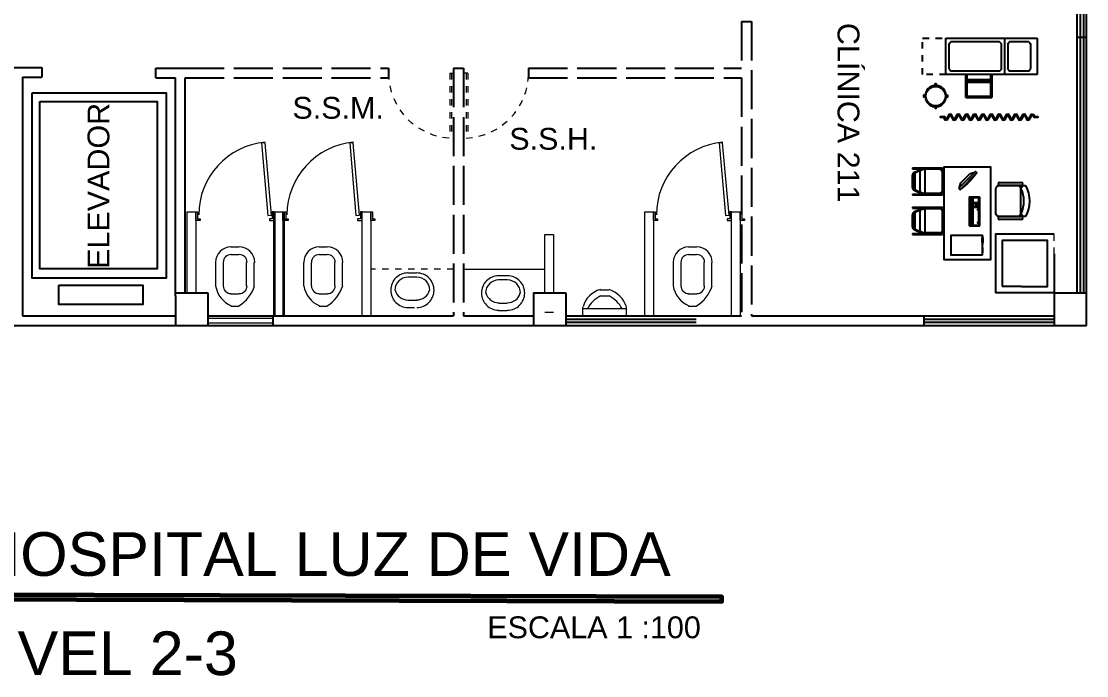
# Model space of a CAD drawing. Header units: millimetres. Extents: x -10 to 320, y -26 to 94.
# Drawn here: x 302.75 to 319.12, y -6.17 to 3.89 of the extents above; entities that cross this region are included whole.
import ezdxf

# ---------------------------------------------------------------- set-up
doc = ezdxf.new("R2010")
doc.units = ezdxf.units.MM
doc.header["$LTSCALE"] = 0.05
doc.linetypes.add('ACAD_ISO02W100', pattern=[15, 12, -3])
doc.linetypes.add('HIDDEN', pattern=[0.375, 0.25, -0.125])
for name, color, linetype in [('MOBILIARIO', 7, 'Continuous'), ('PDF_MOBILIARIO', 7, 'Continuous'), ('PDF_MUROS2', 7, 'Continuous'), ('PDF_Text', 7, 'Continuous'), ('PDF_TEXTO', 7, 'Continuous'), ('PDF_VENTANAS', 7, 'Continuous')]:
    doc.layers.add(name, color=color, linetype=linetype)
doc.styles.add('PDF ArialMT', font='arial.ttf')

# ---------------------------------------------------------------- blocks, each defined once
blk = doc.blocks.new('MESUN')
at = {"layer": 'MOBILIARIO'}
for p, q in [((0, 1.76), (-0.56, 1.76)), ((-0.56, 1.76), (-0.56, 0.36)), ((-0.1, 1.66), (-0.46, 1.66)), ((0, 0.36), (0, 1.76)), ((-0.51, 1.61), (-0.51, 1.36)), ((-0.05, 1.36), (-0.05, 1.61)), ((-0.1, 1.31), (-0.46, 1.31)), ((0, 1.26), (-0.56, 1.26)), ((-0.51, 1.16), (-0.51, 0.46)), ((-0.1, 1.21), (-0.46, 1.21)), ((-0.05, 0.46), (-0.05, 1.16)), ((-0.56, 1.065), (-0.91, 1.065)), ((-0.91, 0.665), (-0.91, 1.065)), ((-0.68, 1.045), (-0.89, 1.045)), ((-0.89, 0.685), (-0.89, 1.045)), ((-0.68, 1.045), (-0.68, 0.685)), ((-0.66, 1.065), (-0.66, 0.665)), ((-0.56, 1.045), (-0.64, 1.045)), ((-0.64, 1.045), (-0.64, 0.685)), ((-0.91, 0.665), (-0.56, 0.665)), ((-0.89, 0.685), (-0.68, 0.685)), ((-0.64, 0.685), (-0.56, 0.685)), ((-0.56, 0.36), (0, 0.36)), ((-0.46, 0.41), (-0.1, 0.41))]:
    blk.add_line(p, q, dxfattribs=at)
at = {"layer": 'MOBILIARIO', "linetype": 'HIDDEN'}
for p, q in [((-0.56, 0.36), (-0.56, 0)), ((0, 0), (0, 0.36)), ((-0.56, 0), (0, 0))]:
    blk.add_line(p, q, dxfattribs=at)
at = {"layer": 'MOBILIARIO'}
for centre, start, end in [((-0.46, 1.61), 90, 180), ((-0.1, 1.61), 0, 90), ((-0.46, 1.36), 180, 270), ((-0.1, 1.36), 270, 0), ((-0.46, 1.16), 90, 180), ((-0.1, 1.16), 0, 90), ((-0.46, 0.46), 180, 270), ((-0.1, 0.46), 270, 0)]:
    blk.add_arc(centre, 0.05, start, end, dxfattribs=at)
blk = doc.blocks.new('Banco giratorio')
at = {"layer": 'MOBILIARIO'}
for p, q in [((-0.025, 0.312), (-0.025, 0.339)), ((0, 0.312), (0, 0.339)), ((-0.162, 0.175), (-0.189, 0.175)), ((0.137, 0.175), (0.164, 0.175)), ((-0.162, 0.15), (-0.189, 0.15)), ((-0.025, 0.013), (-0.025, -0.013)), ((0, 0.013), (0, -0.013)), ((0.137, 0.15), (0.164, 0.15))]:
    blk.add_line(p, q, dxfattribs=at)
blk.add_circle((-0.012, 0.163), 0.15, dxfattribs=at)
for centre, radius, start, end in [((-0.012, 0.339), 0.0125, 0, 180), ((-0.189, 0.163), 0.0125, 90, 270), ((-0.012, 0.163), 0.163, 94.386, 175.614), ((-0.012, 0.163), 0.163, 4.386, 85.614), ((0.164, 0.163), 0.0125, 270, 90), ((-0.012, 0.163), 0.163, 184.386, 265.614), ((-0.012, 0.163), 0.163, 274.386, 355.614), ((-0.012, -0.013), 0.0125, 180, 0)]:
    blk.add_arc(centre, radius, start, end, dxfattribs=at)
blk = doc.blocks.new('CORT')
for points in [[(0.06, 0.008), (0.01, 0.008), (0.01, -0.007), (0.069, -0.007), (0.096, 0.04), (0.083, 0.047)], [(0.159, -0.04), (0.109, 0.047), (0.096, 0.04), (0.146, -0.047)], [(0.159, -0.04), (0.209, 0.047), (0.222, 0.04), (0.172, -0.047)], [(0.285, -0.04), (0.235, 0.047), (0.222, 0.04), (0.272, -0.047)], [(0.285, -0.04), (0.335, 0.047), (0.348, 0.04), (0.298, -0.047)], [(0.411, -0.04), (0.361, 0.047), (0.348, 0.04), (0.398, -0.047)], [(0.411, -0.04), (0.461, 0.047), (0.474, 0.04), (0.424, -0.047)], [(0.537, -0.04), (0.487, 0.047), (0.474, 0.04), (0.524, -0.047)], [(0.537, -0.04), (0.587, 0.047), (0.6, 0.04), (0.55, -0.047)], [(0.663, -0.04), (0.613, 0.047), (0.6, 0.04), (0.65, -0.047)], [(0.663, -0.04), (0.713, 0.047), (0.726, 0.04), (0.676, -0.047)], [(0.789, -0.04), (0.739, 0.047), (0.726, 0.04), (0.776, -0.047)], [(0.789, -0.04), (0.839, 0.047), (0.852, 0.04), (0.802, -0.047)], [(0.915, -0.04), (0.865, 0.047), (0.852, 0.04), (0.902, -0.047)], [(0.915, -0.04), (0.965, 0.047), (0.978, 0.04), (0.928, -0.047)], [(1.041, -0.04), (0.991, 0.047), (0.978, 0.04), (1.028, -0.047)], [(1.041, -0.04), (1.091, 0.047), (1.104, 0.04), (1.054, -0.047)], [(1.167, -0.04), (1.117, 0.047), (1.104, 0.04), (1.154, -0.047)], [(1.167, -0.04), (1.217, 0.047), (1.23, 0.04), (1.18, -0.047)], [(1.293, -0.04), (1.243, 0.047), (1.23, 0.04), (1.28, -0.047)], [(1.293, -0.04), (1.343, 0.047), (1.356, 0.04), (1.306, -0.047)], [(1.419, -0.04), (1.369, 0.047), (1.356, 0.04), (1.406, -0.047)], [(1.454, -0.007), (1.504, -0.007), (1.504, 0.008), (1.446, 0.008), (1.419, -0.04), (1.432, -0.047)]]:
    blk.add_lwpolyline(points, close=True)
blk = doc.blocks.new('511.836.0295')
for p, q in [((-0.05, -0.139), (-0.05, 0.211)), ((0, 0.211), (0, -0.139)), ((0.5, -0.139), (0.5, 0.211)), ((0.55, 0.211), (0.55, -0.139))]:
    blk.add_line(p, q)
for points in [[(0.05, 0.211, -0.414214), (0, 0.261), (0, 0.282)], [(0.5, 0.282), (0.5, 0.261, -0.414214), (0.45, 0.211)]]:
    blk.add_lwpolyline(points, format="xyb")
blk.add_lwpolyline([(0.45, -0.2), (0.05, -0.2, -0.414214), (0, -0.15), (0, 0.15, -0.414214), (0.05, 0.2), (0.45, 0.2, -0.414214), (0.5, 0.15), (0.5, -0.15, -0.414214)], format="xyb", close=True)
for centre, radius, start, end in [((0.25, -0.145), 0.495, 59.6754, 120.3246), ((-0.025, 0.211), 0.025, 0, 180), ((0.25, -0.242), 0.495, 66.1767, 113.8233), ((0.525, 0.211), 0.025, 0, 180), ((-0.025, -0.139), 0.025, 180, 0), ((0.525, -0.139), 0.025, 180, 0)]:
    blk.add_arc(centre, radius, start, end)
blk = doc.blocks.new('COMPU-B')
for p, q in [((372.676, 223.735), (372.523, 223.581)), ((372.748, 223.755), (372.676, 223.735)), ((372.523, 223.581), (372.502, 223.509))]:
    blk.add_line(p, q)
for points in [[(372.761, 223.768), (372.49, 223.496), (372.514, 223.472), (372.786, 223.743)], [(372.992, 223.573), (372.992, 223.55), (372.917, 223.55), (372.917, 223.573)], [(372.992, 223.538), (372.992, 223.443), (372.917, 223.443), (372.917, 223.538)], [(373.062, 223.573), (373.062, 223.55), (373.002, 223.55), (373.002, 223.573)], [(373.062, 223.538), (373.062, 223.498), (373.002, 223.498), (373.002, 223.538)], [(373.042, 223.46), (373.062, 223.46), (373.062, 223.443), (373.002, 223.443), (373.002, 223.46), (373.022, 223.46), (373.022, 223.478), (373.042, 223.478)], [(373.147, 223.573), (373.147, 223.55), (373.072, 223.55), (373.072, 223.573)], [(373.357, 223.443), (373.327, 223.443), (373.327, 223.46), (373.312, 223.46), (373.312, 223.443), (373.117, 223.443), (373.117, 223.46), (373.102, 223.46), (373.102, 223.443), (373.072, 223.443), (373.072, 223.538), (373.357, 223.538)], [(373.231, 223.573), (373.231, 223.55), (373.156, 223.55), (373.156, 223.573)], [(373.314, 223.573), (373.314, 223.55), (373.239, 223.55), (373.239, 223.573)], [(373.357, 223.573), (373.357, 223.55), (373.334, 223.55), (373.334, 223.573)]]:
    blk.add_lwpolyline(points, close=True)
blk.add_lwpolyline([(373.367, 223.433, -0.414214), (373.362, 223.428), (372.912, 223.428, -0.414214), (372.907, 223.433), (372.907, 223.593, -0.414214), (372.912, 223.598), (373.362, 223.598, -0.414214), (373.367, 223.593)], format="xyb", close=True)
blk.add_arc((371.93, 224.327), 1.031, 305.9746, 324.0254)
blk = doc.blocks.new('SILLAFAC')
for p, q in [((0.126, 0.22), (-0.364, 0.22)), ((-0.364, 0.22), (-0.364, 0.205)), ((0.126, 0.205), (-0.364, 0.205)), ((-0.082, 0.205), (-0.314, 0.205)), ((-0.082, 0.205), (-0.314, 0.205)), ((-0.314, 0.195), (-0.08, 0.195)), ((-0.08, 0.195), (-0.08, -0.195)), ((0.126, 0.205), (0.126, 0.22)), ((-0.364, 0.155), (-0.364, -0.155)), ((-0.364, 0.155), (-0.364, 0.135)), ((0, 0.171), (0, -0.171)), ((0.08, 0.135), (0.08, -0.135)), ((0.111, 0.089), (0.111, -0.089)), ((0.126, 0.098), (0.126, -0.098)), ((0.126, -0.205), (-0.364, -0.205)), ((-0.364, -0.205), (-0.364, -0.22)), ((0.126, -0.22), (-0.364, -0.22)), ((-0.314, -0.195), (-0.08, -0.195)), ((-0.082, -0.205), (-0.314, -0.205)), ((0.126, -0.22), (0.126, -0.205))]:
    blk.add_line(p, q)
for centre, radius, start, end in [((-0.314, 0.155), 0.05, 90, 180), ((-0.304, 0.136), 0.0594, 99.0812, 181.3077), ((-0.323, -0.794), 1.027, 65.8862, 76.4075), ((-0.244, -0.49), 0.705, 62.1983, 76.5409), ((0.061, 0.089), 0.05, 0, 62.1983), ((0.076, 0.098), 0.05, 0, 65.8862), ((-0.304, -0.136), 0.0594, 178.6923, 260.9188), ((-0.314, -0.155), 0.05, 180, 270), ((-0.323, 0.794), 1.027, 283.5925, 294.1138), ((-0.244, 0.49), 0.705, 283.4591, 297.8017), ((0.061, -0.089), 0.05, 297.8017, 0), ((0.076, -0.098), 0.05, 294.1138, 0)]:
    blk.add_arc(centre, radius, start, end)
blk = doc.blocks.new('18830057')
blk.add_lwpolyline([(0, -0.5), (0, 0), (0.325, 0), (0.325, -0.5)], close=True)
at = {"color": 8}
for points in [[(0.01, -0.5), (0.01, -0.5075), (0.045, -0.5075)], [(0.12, -0.5075), (0.155, -0.5075), (0.155, -0.5)], [(0.205, -0.5075), (0.17, -0.5075), (0.17, -0.5)], [(0.315, -0.5), (0.315, -0.5075), (0.28, -0.5075)]]:
    blk.add_lwpolyline(points, dxfattribs=at)
for points in [[(0.12, -0.5025), (0.045, -0.5025), (0.045, -0.5125), (0.12, -0.5125)], [(0.205, -0.5025), (0.28, -0.5025), (0.28, -0.5125), (0.205, -0.5125)]]:
    blk.add_lwpolyline(points, close=True, dxfattribs=at)

msp = doc.modelspace()

# ---------------------------------------------------------------- linework, layer by layer
for p, q in [((319.121, -0.787), (319.121, 29.213)), ((318.971, 4.713), (318.971, -0.288)), ((319.021, 4.713), (319.021, 3.284)), ((319.071, 4.713), (319.071, 3.284)), ((318.971, 3.641), (319.117, 3.64)), ((319.021, 3.641), (319.021, -0.288)), ((319.071, 3.641), (319.071, -0.288)), ((302.621, 3.177), (303.071, 3.175)), ((303.071, 3.176), (303.071, 3.025)), ((304.821, 3.167), (305.271, 3.165)), ((304.821, 3.017), (304.821, 3.167)), ((302.771, 3.026), (303.071, 3.025)), ((302.771, 3.026), (302.771, -0.638)), ((304.821, 3.017), (305.121, 3.016)), ((305.121, -0.334), (305.121, 3.016)), ((305.271, -0.288), (305.271, 3.016)), ((305.621, -0.288), (305.621, -0.788)), ((310.621, -0.288), (310.621, -0.788)), ((311.121, -0.288), (311.121, -0.787)), ((318.621, -0.288), (318.621, -0.788)), ((305.121, -0.334), (305.121, -0.788)), ((319.121, -0.36), (319.121, -0.36)), ((302.771, -0.638), (305.121, -0.638)), ((305.621, -0.638), (309.396, -0.638)), ((306.621, -0.638), (306.621, -0.788)), ((309.546, -0.638), (310.621, -0.638)), ((311.121, -0.638), (313.821, -0.638)), ((313.971, -0.638), (318.621, -0.638)), ((316.621, -0.638), (316.621, -0.788)), ((294.121, -0.788), (305.621, -0.788)), ((305.621, -0.787), (311.121, -0.787)), ((311.121, -0.688), (313.121, -0.688)), ((311.121, -0.738), (313.121, -0.738)), ((311.121, -0.787), (319.121, -0.787)), ((316.621, -0.688), (318.621, -0.688)), ((316.621, -0.738), (318.621, -0.738))]:
    msp.add_line(p, q)
at = {"linetype": 'ACAD_ISO02W100'}
for p, q in [((313.821, 3.885), (313.971, 3.885)), ((313.821, 3.885), (313.821, 3.165)), ((313.971, 3.885), (313.971, -0.638)), ((305.271, 3.165), (308.396, 3.165)), ((308.396, 3.165), (308.396, 3.016)), ((309.396, 3.165), (309.396, -0.638)), ((309.396, 3.165), (309.546, 3.165)), ((309.546, 3.165), (309.546, -0.638)), ((310.546, 3.165), (310.546, 3.016)), ((310.546, 3.165), (313.821, 3.165)), ((305.271, 3.016), (308.396, 3.016)), ((310.546, 3.016), (313.821, 3.016)), ((313.821, 3.016), (313.821, -0.638)), ((305.121, -0.288), (305.621, -0.288)), ((310.621, -0.288), (311.121, -0.288)), ((318.621, -0.288), (319.121, -0.288))]:
    msp.add_line(p, q, dxfattribs=at)
at = {"linetype": 'ACAD_ISO02W100', "lineweight": 13, "ltscale": 0.13}
for p, q in [((309.339, 3.091), (309.396, 3.091)), ((309.339, 3.091), (309.339, 2.092)), ((309.364, 3.091), (309.364, 2.091)), ((309.612, 3.091), (309.546, 3.091)), ((309.587, 3.091), (309.587, 2.091)), ((309.612, 3.091), (309.612, 2.093)), ((318.621, 0.312), (318.621, 0.617)), ((309.396, 0.077), (308.125, 0.077)), ((308.695, -0.51), (308.83, -0.51))]:
    msp.add_line(p, q, dxfattribs=at)
at = {"lineweight": 13, "ltscale": 0.13}
for p, q in [((305.621, -0.677), (306.621, -0.677)), ((305.621, -0.744), (306.621, -0.744))]:
    msp.add_line(p, q, dxfattribs=at)
for points in [[(302.923, 2.786), (304.981, 2.786), (304.981, -0.059), (302.923, -0.059)], [(303.041, 2.653), (304.84, 2.653), (304.84, 0.082), (303.041, 0.082)], [(303.33, -0.169), (304.621, -0.169), (304.621, -0.466), (303.33, -0.466)]]:
    msp.add_lwpolyline(points, close=True)
for points in [[(318.621, 0.617), (317.721, 0.617), (317.721, -0.288)], [(318.121, -0.188), (318.121, -0.188), (318.521, -0.188), (318.521, 0.517), (317.821, 0.517), (317.821, -0.188)], [(318.621, 0.312), (318.621, -0.288), (318.021, -0.288)], [(318.621, -0.288), (317.721, -0.288)], [(318.121, -0.188), (317.821, -0.188)]]:
    msp.add_lwpolyline(points)
at = {"linetype": 'ACAD_ISO02W100', "lineweight": 13, "ltscale": 0.13}
for centre, start, end in [((309.396, 3.091), 180, 268.1524), ((309.546, 3.091), 272.3213, 0.0003)]:
    msp.add_arc(centre, 1, start, end, dxfattribs=at)
at = {"layer": 'MOBILIARIO'}
msp.add_lwpolyline([(317.646, 0.651), (317.646, 0.651), (317.646, 0.223), (316.934, 0.223), (316.934, 1.648), (317.646, 1.648), (317.646, 0.223)], dxfattribs=at)
at = {"layer": 'PDF_MOBILIARIO', "lineweight": 18}
for points in [[(306.097, 0.417), (305.974, 0.417)], [(307.452, 0.417), (307.329, 0.417)], [(313.127, 0.417), (313.004, 0.417)], [(305.737, 0.18), (305.737, -0.18)], [(305.855, 0.18), (305.855, -0.18)], [(306.097, 0.298), (305.974, 0.298)], [(306.215, -0.18), (306.215, 0.18)], [(306.334, -0.18), (306.334, 0.18)], [(307.092, 0.18), (307.092, -0.18)], [(307.21, 0.18), (307.21, -0.18)], [(307.452, 0.298), (307.329, 0.298)], [(307.57, -0.18), (307.57, 0.18)], [(307.689, -0.18), (307.689, 0.18)], [(312.767, 0.18), (312.767, -0.18)], [(312.886, 0.18), (312.886, -0.18)], [(313.127, 0.298), (313.004, 0.298)], [(313.246, -0.18), (313.246, 0.18)], [(313.364, -0.18), (313.364, 0.18)], [(308.826, 0.019), (308.691, 0.019)], [(309.546, 0.077), (310.795, 0.077)], [(308.826, -0.045), (308.691, -0.045)], [(310.219, -0.025), (310.084, -0.025)], [(310.219, -0.088), (310.084, -0.088)], [(305.974, -0.303), (306.097, -0.303)], [(307.329, -0.303), (307.452, -0.303)], [(308.424, -0.248), (308.424, -0.248)], [(309.093, -0.248), (309.093, -0.248)], [(309.817, -0.292), (309.817, -0.292)], [(310.486, -0.292), (310.486, -0.292)], [(311.648, -0.24), (311.78, -0.24)], [(313.004, -0.303), (313.127, -0.303)], [(305.974, -0.489), (306.097, -0.489)], [(307.329, -0.489), (307.452, -0.489)], [(308.691, -0.4), (308.826, -0.4)], [(310.084, -0.444), (310.219, -0.444)], [(311.648, -0.333), (311.78, -0.333)], [(313.004, -0.489), (313.127, -0.489)], [(310.084, -0.558), (310.219, -0.558)], [(312.046, -0.506), (312.046, -0.638), (311.382, -0.638), (311.382, -0.506)], [(312.046, -0.532), (311.382, -0.532)]]:
    msp.add_lwpolyline(points, dxfattribs=at)
for points in [[(308.695, 0.02, 0.414214), (308.43, -0.245, 0.414214), (308.695, -0.51)], [(308.83, -0.51, 0.414214), (309.095, -0.245, 0.414214), (308.83, 0.02)], [(310.088, -0.024, 0.414214), (309.823, -0.289, 0.414214), (310.088, -0.553)], [(310.223, -0.553, 0.414214), (310.488, -0.289, 0.414214), (310.223, -0.024)]]:
    msp.add_lwpolyline(points, format="xyb", dxfattribs=at)
for centre, radius, start, end in [((305.978, 0.182), 0.239, 90, 180), ((306.101, 0.182), 0.239, 0, 90), ((307.333, 0.182), 0.239, 90, 180), ((307.456, 0.182), 0.239, 0, 90), ((313.008, 0.182), 0.239, 90, 180), ((313.131, 0.182), 0.239, 0, 90), ((305.978, 0.182), 0.121, 90, 180), ((306.101, 0.182), 0.121, 0, 90), ((307.333, 0.182), 0.121, 90, 180), ((307.456, 0.182), 0.121, 0, 90), ((313.008, 0.182), 0.121, 90, 180), ((313.131, 0.182), 0.121, 0, 90), ((308.695, -0.245), 0.201, 90, 180), ((308.83, -0.245), 0.201, 0, 90), ((310.088, -0.289), 0.201, 90, 180), ((310.223, -0.289), 0.201, 0, 90), ((306.139, -0.114), 0.404, 189.0417, 246.6156), ((305.978, -0.177), 0.121, 180, 270), ((305.796, -0.004), 0.569, 302.124, 342.2186), ((306.101, -0.177), 0.121, 270, 360), ((307.494, -0.114), 0.404, 189.0417, 246.6156), ((307.333, -0.177), 0.121, 180, 270), ((307.151, -0.004), 0.569, 302.124, 342.2186), ((307.456, -0.177), 0.121, 270, 360), ((308.699, -0.186), 0.21, 195.6885, 269.3243), ((308.83, -0.194), 0.201, 269.1211, 345.8661), ((310.092, -0.229), 0.21, 195.6885, 269.3243), ((310.223, -0.238), 0.201, 269.1211, 345.8661), ((311.75, -0.601), 0.379, 105.1337, 164.8663), ((311.674, -0.613), 0.392, 16.3477, 73.6523), ((313.169, -0.114), 0.404, 189.0417, 246.6156), ((313.008, -0.177), 0.121, 180, 270), ((312.826, -0.004), 0.569, 302.124, 342.2186), ((313.131, -0.177), 0.121, 270, 360), ((311.83, -0.711), 0.417, 115.274, 154.726), ((311.606, -0.711), 0.417, 25.274, 64.726)]:
    msp.add_arc(centre, radius, start, end, dxfattribs=at)
at = {"layer": 'PDF_MUROS2', "lineweight": 18}
for points in [[(305.301, -0.288), (305.301, 0.958), (305.436, 0.958), (305.436, -0.288)], [(310.795, -0.288), (310.795, 0.61), (310.93, 0.61), (310.93, -0.288)], [(310.93, -0.588), (310.795, -0.588)]]:
    msp.add_lwpolyline(points, dxfattribs=at)
for points in [[(306.634, 0.958), (306.77, 0.958), (306.77, -0.638), (306.634, -0.638)], [(306.656, 0.958), (306.791, 0.958), (306.791, -0.638), (306.656, -0.638)], [(307.989, 0.958), (308.125, 0.958), (308.125, -0.638), (307.989, -0.638)], [(312.331, 0.958), (312.467, 0.958), (312.467, -0.638), (312.331, -0.638)], [(313.665, 0.958), (313.8, 0.958), (313.8, -0.638), (313.665, -0.638)]]:
    msp.add_lwpolyline(points, close=True, dxfattribs=at)
at = {"layer": 'PDF_TEXTO', "lineweight": 60}
msp.add_lwpolyline([(301.941, -4.991), (313.514, -5.025), (313.514, -4.957), (301.941, -4.923)], close=True, dxfattribs=at)
at = {"layer": 'PDF_VENTANAS', "lineweight": 18}
for points in [[(306.444, 2.017), (306.541, 0.903), (306.596, 0.908), (306.499, 2.021)], [(307.799, 2.017), (307.896, 0.903), (307.951, 0.908), (307.854, 2.021)], [(313.474, 2.017), (313.572, 0.903), (313.627, 0.908), (313.529, 2.021)], [(305.436, 0.827), (305.436, 0.958), (305.462, 0.958), (305.462, 0.853), (305.5, 0.853), (305.5, 0.827)], [(306.634, 0.827), (306.634, 0.958), (306.609, 0.958), (306.609, 0.853), (306.567, 0.853), (306.567, 0.827)], [(306.77, 0.827), (306.77, 0.958), (306.795, 0.958), (306.795, 0.853), (306.833, 0.853), (306.833, 0.827)], [(306.791, 0.827), (306.791, 0.958), (306.817, 0.958), (306.817, 0.853), (306.855, 0.853), (306.855, 0.827)], [(307.989, 0.827), (307.989, 0.958), (307.964, 0.958), (307.964, 0.853), (307.921, 0.853), (307.921, 0.827)], [(308.125, 0.827), (308.125, 0.958), (308.15, 0.958), (308.15, 0.853), (308.188, 0.853), (308.188, 0.827)], [(312.467, 0.827), (312.467, 0.958), (312.492, 0.958), (312.492, 0.853), (312.53, 0.853), (312.53, 0.827)], [(313.665, 0.827), (313.665, 0.958), (313.639, 0.958), (313.639, 0.853), (313.597, 0.853), (313.597, 0.827)], [(313.8, 0.827), (313.8, 0.958), (313.826, 0.958), (313.826, 0.853), (313.864, 0.853), (313.864, 0.827)]]:
    msp.add_lwpolyline(points, close=True, dxfattribs=at)
at = {"layer": 'PDF_VENTANAS', "lineweight": 9}
for centre in [(306.6, 0.911), (307.955, 0.911), (313.631, 0.911)]:
    msp.add_arc(centre, 1.12, 94.9988, 180, dxfattribs=at)

# ---------------------------------------------------------------- block references
at = {"layer": 'MOBILIARIO', "xscale": -1}
for name, p, rotation in [('MESUN', (316.599, 3.627), 270.000043472003), ('CORT', (318.381, 2.414), 359.9999565296906)]:
    msp.add_blockref(name, p, dxfattribs=dict(at, rotation=rotation))
at = {"layer": 'MOBILIARIO', "extrusion": (0, 0, -1), "xscale": -1, "zscale": -1, "rotation": 270.0000434702833}
msp.add_blockref('Banco giratorio', (-316.964, 2.748), dxfattribs=at)
at = {"layer": 'MOBILIARIO'}
for name, p, xscale, yscale, zscale, rotation in [('SILLAFAC', (316.563, 1.427), 0.9499999999998181, 0.9499999999998181, 0.9499999999998181, 180), ('COMPU-B', (529.734, 355.445), -0.9499999999998181, 0.9499999999998181, 0.9499999999998181, 90.00004347319049), ('SILLAFAC', (316.563, 0.821), 0.9499999999998181, 0.9499999999998181, 0.9499999999998181, 180), ('18830057', (317.04, 0.293), 0.9499999999998182, 0.9499999999998182, 0.9499999999998182, 89.99781675719156)]:
    msp.add_blockref(name, p, dxfattribs=dict(at, xscale=xscale, yscale=yscale, zscale=zscale, rotation=rotation))
at = {"layer": 'MOBILIARIO', "extrusion": (0, 0, -1), "xscale": -0.9499999999998181, "yscale": 0.9499999999998181, "zscale": -0.9499999999998181, "rotation": 89.99999999917722}
msp.add_blockref('511.836.0295', (-317.916, 1.362), dxfattribs=at)

# ---------------------------------------------------------------- texts
at = {"layer": 'PDF_Text', "insert": (315.459, 3.861), "char_height": 0.33528, "width": 3.09364, "attachment_point": 4, "rotation": 270, "style": 'PDF ArialMT'}
msp.add_mtext('CLÍNICA 211', dxfattribs=at)
at = {"layer": 'PDF_Text', "attachment_point": 4, "style": 'PDF ArialMT'}
for s, insert, char_height in [('S.S.M.', (306.919, 2.554), 0.3353), ('S.S.H.', (310.251, 2.078), 0.3353), ('HOSPITAL LUZ DE VIDA ', (302.061, -4.303), 0.67056), ('ESCALA 1 :100', (309.913, -5.426), 0.33528)]:
    msp.add_mtext(s, dxfattribs=dict(at, insert=insert, char_height=char_height))
at = {"layer": 'PDF_Text', "insert": (303.942, 0.082), "char_height": 0.3353, "attachment_point": 4, "rotation": 90, "style": 'PDF ArialMT'}
msp.add_mtext('ELEVADOR', dxfattribs=at)
at = {"layer": 'PDF_Text', "insert": (301.76, -5.827), "char_height": 0.6706, "width": 5.26728, "attachment_point": 4, "style": 'PDF ArialMT'}
msp.add_mtext('NIVEL 2-3', dxfattribs=at)

doc.saveas('drawing.dxf')
